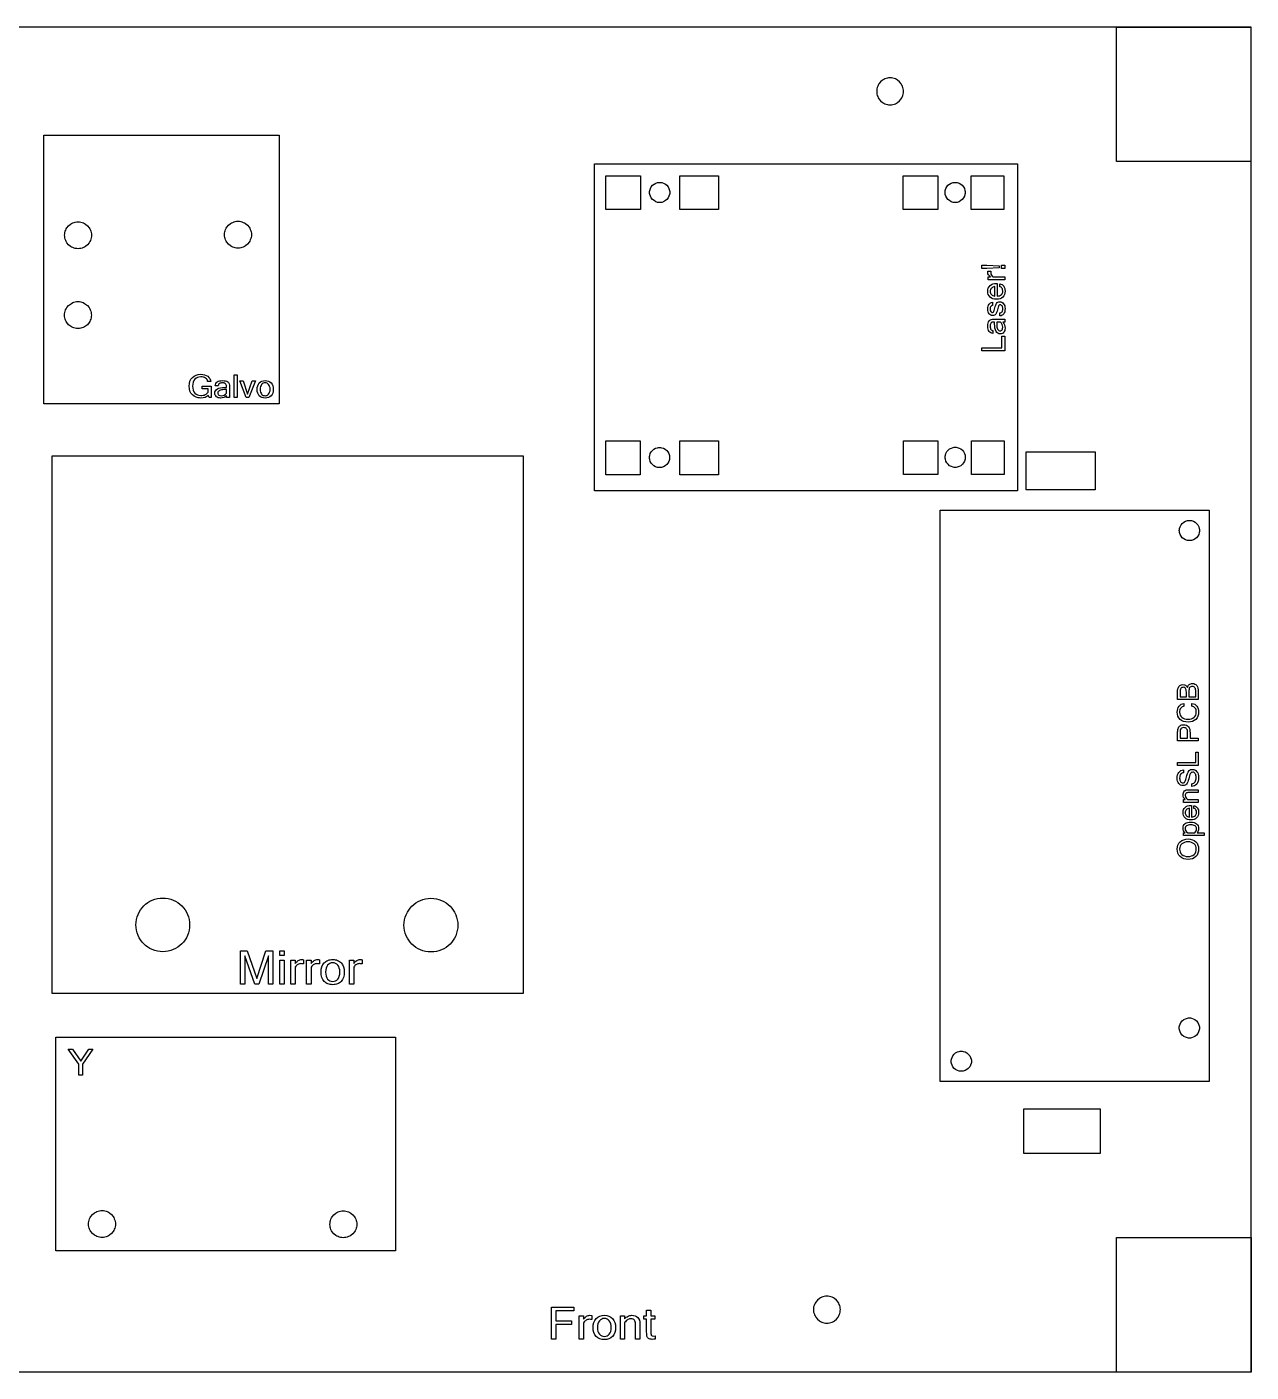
# Model space of a CAD drawing. Extents: x 0 to 290, y 0 to 200.
# Drawn here: x 108 to 290.1, y 0 to 200.1 of the extents above; entities that cross this region are included whole.
import ezdxf

# ---------------------------------------------------------------- set-up
doc = ezdxf.new("R2010")
doc.units = 0
doc.header["$MEASUREMENT"] = 0
doc.layers.add('LAY001', color=7, linetype='CONTINUOUS')
doc.layers.add('LAY002', color=1, linetype='CONTINUOUS')

msp = doc.modelspace()

# ---------------------------------------------------------------- linework, layer by layer
at = {"layer": 'LAY001', "color": 7}
for points in [[(0, 0), (0, 200.125), (290.075, 200.125), (290.075, 0)], [(270.075, 180.1), (270.075, 200.1), (290.075, 200.1), (290.075, 180.1)], [(238.425, 190.525), (238.4, 190.725), (238.375, 190.925), (238.325, 191.125), (238.25, 191.3), (238.175, 191.475), (238.075, 191.65), (237.825, 191.95), (237.525, 192.2), (237.375, 192.3), (237.2, 192.375), (237, 192.45), (236.825, 192.5), (236.625, 192.525), (236.425, 192.525), (236.2, 192.525), (236.025, 192.5), (235.825, 192.45), (235.65, 192.375), (235.475, 192.3), (235.3, 192.2), (235, 191.95), (234.75, 191.65), (234.65, 191.475), (234.575, 191.3), (234.5, 191.125), (234.45, 190.925), (234.425, 190.725), (234.425, 190.525), (234.425, 190.325), (234.45, 190.125), (234.5, 189.925), (234.575, 189.75), (234.65, 189.575), (234.75, 189.425), (235, 189.125), (235.3, 188.875), (235.475, 188.775), (235.65, 188.7), (235.825, 188.625), (236.025, 188.575), (236.2, 188.55), (236.425, 188.525), (236.625, 188.55), (236.825, 188.575), (237, 188.625), (237.2, 188.7), (237.375, 188.775), (237.525, 188.875), (237.825, 189.125), (238.075, 189.425), (238.175, 189.575), (238.25, 189.75), (238.325, 189.925), (238.375, 190.125), (238.4, 190.325)], [(199.275, 177.975), (199.275, 172.95), (194.15, 172.95), (194.15, 177.975)], [(203.65, 175.5), (203.65, 175.35), (203.625, 175.2), (203.525, 174.925), (203.4, 174.675), (203.225, 174.45), (203, 174.275), (202.725, 174.125), (202.45, 174.025), (202.3, 174.025), (202.15, 174), (202, 174.025), (201.85, 174.025), (201.575, 174.125), (201.325, 174.275), (201.1, 174.45), (200.9, 174.675), (200.775, 174.925), (200.675, 175.2), (200.65, 175.35), (200.65, 175.5), (200.65, 175.65), (200.675, 175.8), (200.775, 176.1), (200.9, 176.35), (201.1, 176.575), (201.325, 176.75), (201.575, 176.9), (201.85, 176.975), (202, 177), (202.15, 177), (202.3, 177), (202.45, 176.975), (202.725, 176.9), (203, 176.75), (203.225, 176.575), (203.4, 176.35), (203.525, 176.1), (203.625, 175.8), (203.65, 175.65)], [(210.875, 177.975), (210.875, 172.95), (205.125, 172.95), (205.125, 177.975)], [(243.5, 177.975), (243.5, 172.95), (238.375, 172.95), (238.375, 177.975)], [(247.6, 175.5), (247.575, 175.35), (247.55, 175.2), (247.475, 174.925), (247.325, 174.675), (247.15, 174.45), (246.925, 174.275), (246.675, 174.125), (246.4, 174.025), (246.25, 174.025), (246.1, 174), (245.95, 174.025), (245.8, 174.025), (245.5, 174.125), (245.25, 174.275), (245.025, 174.45), (244.85, 174.675), (244.7, 174.925), (244.625, 175.2), (244.6, 175.35), (244.6, 175.5), (244.6, 175.65), (244.625, 175.8), (244.7, 176.1), (244.85, 176.35), (245.025, 176.575), (245.25, 176.75), (245.5, 176.9), (245.8, 176.975), (245.95, 177), (246.1, 177), (246.25, 177), (246.4, 176.975), (246.675, 176.9), (246.925, 176.75), (247.15, 176.575), (247.325, 176.35), (247.475, 176.1), (247.55, 175.8), (247.575, 175.65)], [(253.35, 172.95), (248.475, 172.95), (248.475, 177.975), (253.35, 177.975)], [(117.65, 169.125), (117.65, 168.925), (117.625, 168.725), (117.575, 168.55), (117.5, 168.35), (117.425, 168.175), (117.325, 168.025), (117.075, 167.725), (116.775, 167.475), (116.625, 167.375), (116.45, 167.3), (116.25, 167.225), (116.075, 167.175), (115.875, 167.15), (115.65, 167.125), (115.45, 167.15), (115.25, 167.175), (115.075, 167.225), (114.875, 167.3), (114.7, 167.375), (114.55, 167.475), (114.25, 167.725), (114, 168.025), (113.9, 168.175), (113.825, 168.35), (113.75, 168.55), (113.7, 168.725), (113.675, 168.925), (113.65, 169.125), (113.675, 169.35), (113.7, 169.525), (113.75, 169.725), (113.825, 169.9), (113.9, 170.075), (114, 170.25), (114.25, 170.55), (114.55, 170.8), (114.7, 170.9), (114.875, 170.975), (115.075, 171.05), (115.25, 171.1), (115.45, 171.125), (115.65, 171.125), (115.875, 171.125), (116.075, 171.1), (116.25, 171.05), (116.45, 170.975), (116.625, 170.9), (116.775, 170.8), (117.075, 170.55), (117.325, 170.25), (117.425, 170.075), (117.5, 169.9), (117.575, 169.725), (117.625, 169.525), (117.65, 169.35)], [(139.425, 167.225), (139.225, 167.225), (139.025, 167.25), (138.85, 167.3), (138.65, 167.375), (138.475, 167.45), (138.325, 167.55), (138.025, 167.8), (137.775, 168.1), (137.675, 168.25), (137.6, 168.425), (137.525, 168.625), (137.475, 168.8), (137.45, 169), (137.425, 169.225), (137.45, 169.425), (137.475, 169.625), (137.525, 169.8), (137.6, 170), (137.675, 170.175), (137.775, 170.325), (138.025, 170.625), (138.325, 170.875), (138.475, 170.975), (138.65, 171.05), (138.85, 171.125), (139.025, 171.175), (139.225, 171.2), (139.425, 171.225), (139.65, 171.2), (139.85, 171.175), (140.025, 171.125), (140.225, 171.05), (140.4, 170.975), (140.55, 170.875), (140.85, 170.625), (141.1, 170.325), (141.2, 170.175), (141.275, 170), (141.35, 169.8), (141.4, 169.625), (141.425, 169.425), (141.425, 169.225), (141.425, 169), (141.4, 168.8), (141.35, 168.625), (141.275, 168.425), (141.2, 168.25), (141.1, 168.1), (140.85, 167.8), (140.55, 167.55), (140.4, 167.45), (140.225, 167.375), (140.025, 167.3), (139.85, 167.25), (139.65, 167.225)], [(115.65, 159.25), (115.85, 159.25), (116.05, 159.2), (116.225, 159.15), (116.425, 159.1), (116.6, 159), (116.75, 158.9), (117.05, 158.675), (117.3, 158.375), (117.4, 158.2), (117.475, 158.025), (117.55, 157.85), (117.6, 157.65), (117.625, 157.45), (117.65, 157.25), (117.625, 157.05), (117.6, 156.85), (117.55, 156.65), (117.475, 156.475), (117.4, 156.3), (117.3, 156.125), (117.05, 155.825), (116.75, 155.6), (116.6, 155.5), (116.425, 155.4), (116.225, 155.35), (116.05, 155.3), (115.85, 155.25), (115.65, 155.25), (115.425, 155.25), (115.25, 155.3), (115.05, 155.35), (114.875, 155.4), (114.7, 155.5), (114.525, 155.6), (114.225, 155.825), (113.975, 156.125), (113.875, 156.3), (113.8, 156.475), (113.725, 156.65), (113.675, 156.85), (113.65, 157.05), (113.65, 157.25), (113.65, 157.45), (113.675, 157.65), (113.725, 157.85), (113.8, 158.025), (113.875, 158.2), (113.975, 158.375), (114.225, 158.675), (114.525, 158.9), (114.7, 159), (114.875, 159.1), (115.05, 159.15), (115.25, 159.2), (115.425, 159.25)], [(194.125, 133.5), (194.125, 138.525), (199.25, 138.525), (199.25, 133.5)], [(205.125, 138.525), (210.875, 138.525), (210.875, 133.5), (205.125, 133.5)], [(238.4, 138.55), (243.525, 138.55), (243.525, 133.55), (238.4, 133.55)], [(248.5, 138.55), (253.375, 138.55), (253.375, 133.55), (248.5, 133.55)], [(200.625, 136.075), (200.65, 136.225), (200.675, 136.375), (200.75, 136.65), (200.9, 136.9), (201.075, 137.125), (201.3, 137.3), (201.55, 137.45), (201.825, 137.525), (201.975, 137.55), (202.125, 137.575), (202.275, 137.55), (202.425, 137.525), (202.725, 137.45), (202.975, 137.3), (203.2, 137.125), (203.375, 136.9), (203.525, 136.65), (203.6, 136.375), (203.625, 136.225), (203.625, 136.075), (203.625, 135.9), (203.6, 135.75), (203.525, 135.475), (203.375, 135.225), (203.2, 135), (202.975, 134.825), (202.725, 134.675), (202.425, 134.6), (202.275, 134.575), (202.125, 134.575), (201.975, 134.575), (201.825, 134.6), (201.55, 134.675), (201.3, 134.825), (201.075, 135), (200.9, 135.225), (200.75, 135.475), (200.675, 135.75), (200.65, 135.9)], [(244.6, 136.1), (244.625, 136.25), (244.65, 136.4), (244.725, 136.675), (244.875, 136.95), (245.05, 137.15), (245.275, 137.35), (245.525, 137.475), (245.8, 137.575), (245.95, 137.6), (246.1, 137.6), (246.25, 137.6), (246.4, 137.575), (246.7, 137.475), (246.95, 137.35), (247.175, 137.15), (247.35, 136.95), (247.5, 136.675), (247.575, 136.4), (247.6, 136.25), (247.6, 136.1), (247.6, 135.95), (247.575, 135.8), (247.5, 135.525), (247.35, 135.275), (247.175, 135.05), (246.95, 134.85), (246.7, 134.725), (246.4, 134.625), (246.25, 134.6), (246.1, 134.6), (245.95, 134.6), (245.8, 134.625), (245.525, 134.725), (245.275, 134.85), (245.05, 135.05), (244.875, 135.275), (244.725, 135.525), (244.65, 135.8), (244.625, 135.95)], [(256.675, 131.25), (256.675, 136.925), (266.9, 136.925), (266.9, 131.25)], [(279.425, 125.2), (279.45, 125.35), (279.475, 125.5), (279.55, 125.775), (279.7, 126.025), (279.875, 126.25), (280.1, 126.45), (280.35, 126.575), (280.625, 126.675), (280.775, 126.7), (280.925, 126.7), (281.1, 126.7), (281.25, 126.675), (281.525, 126.575), (281.775, 126.45), (282, 126.25), (282.175, 126.025), (282.325, 125.775), (282.4, 125.5), (282.425, 125.35), (282.425, 125.2), (282.425, 125.05), (282.4, 124.9), (282.325, 124.625), (282.175, 124.35), (282, 124.125), (281.775, 123.95), (281.525, 123.825), (281.25, 123.725), (281.1, 123.7), (280.925, 123.7), (280.775, 123.7), (280.625, 123.725), (280.35, 123.825), (280.1, 123.95), (279.875, 124.125), (279.7, 124.35), (279.55, 124.625), (279.475, 124.9), (279.45, 125.05)], [(128.25, 70.525), (128.675, 70.5), (129.05, 70.45), (129.45, 70.35), (129.8, 70.2), (130.15, 70.05), (130.5, 69.85), (130.8, 69.625), (131.075, 69.35), (131.35, 69.075), (131.575, 68.775), (131.775, 68.425), (131.95, 68.075), (132.075, 67.725), (132.175, 67.325), (132.225, 66.925), (132.25, 66.525), (132.225, 66.125), (132.175, 65.725), (132.075, 65.325), (131.95, 64.975), (131.775, 64.625), (131.575, 64.3), (131.35, 63.975), (131.075, 63.7), (130.8, 63.45), (130.5, 63.2), (130.15, 63), (129.8, 62.85), (129.45, 62.7), (129.05, 62.6), (128.675, 62.55), (128.25, 62.525), (127.85, 62.55), (127.45, 62.6), (127.075, 62.7), (126.7, 62.85), (126.35, 63), (126.025, 63.2), (125.7, 63.45), (125.425, 63.7), (125.175, 63.975), (124.925, 64.3), (124.725, 64.625), (124.575, 64.975), (124.425, 65.325), (124.325, 65.725), (124.275, 66.125), (124.25, 66.525), (124.275, 66.925), (124.325, 67.325), (124.425, 67.725), (124.575, 68.075), (124.725, 68.425), (124.925, 68.775), (125.175, 69.075), (125.425, 69.35), (125.7, 69.625), (126.025, 69.85), (126.35, 70.05), (126.7, 70.2), (127.075, 70.35), (127.45, 70.45), (127.85, 70.5)], [(164.125, 66.5), (164.15, 66.9), (164.225, 67.3), (164.325, 67.675), (164.45, 68.05), (164.625, 68.4), (164.825, 68.725), (165.05, 69.025), (165.3, 69.325), (165.6, 69.575), (165.9, 69.8), (166.225, 70), (166.575, 70.175), (166.95, 70.3), (167.325, 70.4), (167.725, 70.475), (168.125, 70.5), (168.55, 70.475), (168.95, 70.4), (169.325, 70.3), (169.7, 70.175), (170.05, 70), (170.375, 69.8), (170.675, 69.575), (170.975, 69.325), (171.225, 69.025), (171.45, 68.725), (171.65, 68.4), (171.825, 68.05), (171.95, 67.675), (172.05, 67.3), (172.125, 66.9), (172.125, 66.5), (172.125, 66.075), (172.05, 65.675), (171.95, 65.3), (171.825, 64.925), (171.65, 64.575), (171.45, 64.25), (171.225, 63.95), (170.975, 63.65), (170.675, 63.4), (170.375, 63.175), (170.05, 62.975), (169.7, 62.8), (169.325, 62.675), (168.95, 62.575), (168.55, 62.5), (168.125, 62.5), (167.725, 62.5), (167.325, 62.575), (166.95, 62.675), (166.575, 62.8), (166.225, 62.975), (165.9, 63.175), (165.6, 63.4), (165.3, 63.65), (165.05, 63.95), (164.825, 64.25), (164.625, 64.575), (164.45, 64.925), (164.325, 65.3), (164.225, 65.675), (164.15, 66.075)], [(280.925, 52.7), (281.075, 52.7), (281.225, 52.675), (281.5, 52.575), (281.75, 52.45), (281.975, 52.25), (282.175, 52.025), (282.3, 51.775), (282.4, 51.5), (282.425, 51.35), (282.425, 51.2), (282.425, 51.05), (282.4, 50.9), (282.3, 50.625), (282.175, 50.35), (281.975, 50.125), (281.75, 49.95), (281.5, 49.825), (281.225, 49.725), (281.075, 49.7), (280.925, 49.7), (280.775, 49.7), (280.625, 49.725), (280.35, 49.825), (280.075, 49.95), (279.85, 50.125), (279.675, 50.35), (279.55, 50.625), (279.45, 50.9), (279.425, 51.05), (279.425, 51.2), (279.425, 51.35), (279.45, 51.5), (279.55, 51.775), (279.675, 52.025), (279.85, 52.25), (280.075, 52.45), (280.35, 52.575), (280.625, 52.675), (280.775, 52.7)], [(248.5, 46.25), (248.5, 46.075), (248.475, 45.925), (248.375, 45.65), (248.25, 45.4), (248.05, 45.175), (247.825, 45), (247.575, 44.85), (247.3, 44.775), (247.15, 44.75), (247, 44.75), (246.85, 44.75), (246.7, 44.775), (246.425, 44.85), (246.15, 45), (245.925, 45.175), (245.75, 45.4), (245.625, 45.65), (245.525, 45.925), (245.5, 46.075), (245.5, 46.25), (245.5, 46.4), (245.525, 46.55), (245.625, 46.825), (245.75, 47.075), (245.925, 47.3), (246.15, 47.475), (246.425, 47.625), (246.7, 47.7), (246.85, 47.725), (247, 47.725), (247.15, 47.725), (247.3, 47.7), (247.575, 47.625), (247.825, 47.475), (248.05, 47.3), (248.25, 47.075), (248.375, 46.825), (248.475, 46.55), (248.5, 46.4)], [(256.3, 39.15), (267.675, 39.15), (267.675, 32.5), (256.3, 32.5)], [(121.225, 22.025), (121.2, 21.825), (121.175, 21.625), (121.125, 21.425), (121.05, 21.25), (120.975, 21.075), (120.875, 20.9), (120.625, 20.6), (120.325, 20.375), (120.175, 20.275), (120, 20.175), (119.825, 20.125), (119.625, 20.075), (119.425, 20.025), (119.225, 20.025), (119.025, 20.025), (118.825, 20.075), (118.625, 20.125), (118.45, 20.175), (118.275, 20.275), (118.1, 20.375), (117.8, 20.6), (117.55, 20.9), (117.45, 21.075), (117.375, 21.25), (117.3, 21.425), (117.25, 21.625), (117.225, 21.825), (117.225, 22.025), (117.225, 22.225), (117.25, 22.425), (117.3, 22.625), (117.375, 22.8), (117.45, 22.975), (117.55, 23.15), (117.8, 23.45), (118.1, 23.675), (118.275, 23.775), (118.45, 23.875), (118.625, 23.925), (118.825, 23.975), (119.025, 24.025), (119.225, 24.025), (119.425, 24.025), (119.625, 23.975), (119.825, 23.925), (120, 23.875), (120.175, 23.775), (120.325, 23.675), (120.625, 23.45), (120.875, 23.15), (120.975, 22.975), (121.05, 22.8), (121.125, 22.625), (121.175, 22.425), (121.2, 22.225)], [(157.1, 21.975), (157.1, 21.775), (157.075, 21.575), (157.025, 21.4), (156.95, 21.2), (156.85, 21.025), (156.75, 20.875), (156.525, 20.575), (156.225, 20.325), (156.05, 20.225), (155.875, 20.15), (155.7, 20.075), (155.5, 20.025), (155.3, 20), (155.1, 19.975), (154.9, 20), (154.7, 20.025), (154.5, 20.075), (154.325, 20.15), (154.15, 20.225), (153.975, 20.325), (153.7, 20.575), (153.45, 20.875), (153.35, 21.025), (153.25, 21.2), (153.2, 21.4), (153.15, 21.575), (153.125, 21.775), (153.1, 21.975), (153.125, 22.2), (153.15, 22.4), (153.2, 22.575), (153.25, 22.775), (153.35, 22.95), (153.45, 23.1), (153.7, 23.4), (153.975, 23.65), (154.15, 23.75), (154.325, 23.825), (154.5, 23.9), (154.7, 23.95), (154.9, 23.975), (155.1, 23.975), (155.3, 23.975), (155.5, 23.95), (155.7, 23.9), (155.875, 23.825), (156.05, 23.75), (156.225, 23.65), (156.525, 23.4), (156.75, 23.1), (156.85, 22.95), (156.95, 22.775), (157.025, 22.575), (157.075, 22.4), (157.1, 22.2)], [(270.1, 0), (270.1, 20), (290.1, 20), (290.1, 0)], [(227.025, 11.3), (226.8, 11.3), (226.625, 11.25), (226.425, 11.2), (226.25, 11.15), (226.075, 11.05), (225.9, 10.95), (225.6, 10.725), (225.35, 10.425), (225.25, 10.25), (225.175, 10.075), (225.1, 9.9), (225.05, 9.7), (225.025, 9.5), (225.025, 9.3), (225.025, 9.1), (225.05, 8.9), (225.1, 8.7), (225.175, 8.525), (225.25, 8.35), (225.35, 8.175), (225.6, 7.875), (225.9, 7.65), (226.075, 7.55), (226.25, 7.45), (226.425, 7.4), (226.625, 7.35), (226.8, 7.3), (227.025, 7.3), (227.225, 7.3), (227.425, 7.35), (227.6, 7.4), (227.8, 7.45), (227.975, 7.55), (228.125, 7.65), (228.425, 7.875), (228.675, 8.175), (228.775, 8.35), (228.85, 8.525), (228.925, 8.7), (228.975, 8.9), (229, 9.1), (229.025, 9.3), (229, 9.5), (228.975, 9.7), (228.925, 9.9), (228.85, 10.075), (228.775, 10.25), (228.675, 10.425), (228.425, 10.725), (228.125, 10.95), (227.975, 11.05), (227.8, 11.15), (227.6, 11.2), (227.425, 11.25), (227.225, 11.3)]]:
    msp.add_lwpolyline(points, close=True, dxfattribs=at)
at = {"layer": 'LAY002', "color": 1}
for points in [[(110.55, 144.025), (110.55, 184.025), (145.55, 184.025), (145.55, 144.025)], [(192.45, 179.775), (255.35, 179.775), (255.35, 131.1), (192.45, 131.1)], [(252.625, 164.6), (252.625, 164.3), (250.8, 164.2), (250.075, 164.2), (250.075, 164.7), (250.8, 164.7)], [(253.475, 164.2), (253, 164.2), (253, 164.7), (253.475, 164.7)], [(253.475, 162.475), (251, 162.475), (251, 162.925), (251.35, 162.925), (251.175, 163.075), (251.05, 163.225), (250.975, 163.4), (250.95, 163.575), (250.975, 163.8), (251.4, 163.8), (251.375, 163.675), (251.375, 163.525), (251.4, 163.35), (251.475, 163.2), (251.575, 163.05), (251.725, 162.925), (253.475, 162.925)], [(252.225, 159.6), (251.95, 159.625), (251.7, 159.675), (251.475, 159.775), (251.3, 159.925), (251.15, 160.1), (251.025, 160.3), (250.975, 160.525), (250.95, 160.775), (250.975, 161.05), (251.025, 161.275), (251.15, 161.475), (251.275, 161.65), (251.475, 161.8), (251.7, 161.9), (251.95, 161.95), (252.225, 161.975), (252.35, 161.975), (252.35, 160.05), (252.55, 160.1), (252.7, 160.125), (252.85, 160.2), (252.975, 160.3), (253.075, 160.425), (253.125, 160.55), (253.175, 160.675), (253.175, 160.825), (253.15, 161.05), (253.125, 161.15), (253.05, 161.25), (253, 161.35), (252.925, 161.4), (252.825, 161.45), (252.725, 161.45), (252.725, 161.925), (252.9, 161.875), (253.075, 161.8), (253.2, 161.7), (253.325, 161.575), (253.4, 161.4), (253.475, 161.225), (253.5, 161.05), (253.525, 160.825), (253.5, 160.575), (253.425, 160.325), (253.325, 160.125), (253.175, 159.925), (253, 159.775), (252.775, 159.675), (252.525, 159.625)], [(252, 160.075), (252, 161.5), (251.825, 161.45), (251.675, 161.4), (251.575, 161.325), (251.475, 161.25), (251.4, 161.15), (251.325, 161.025), (251.3, 160.925), (251.3, 160.775), (251.3, 160.65), (251.325, 160.525), (251.4, 160.425), (251.475, 160.325), (251.575, 160.225), (251.675, 160.15), (251.825, 160.1)], [(252.725, 157.125), (252.725, 157.575), (252.825, 157.6), (252.925, 157.625), (253, 157.675), (253.075, 157.75), (253.125, 157.825), (253.15, 157.925), (253.175, 158.05), (253.175, 158.2), (253.175, 158.35), (253.15, 158.45), (253.125, 158.55), (253.075, 158.625), (253, 158.7), (252.95, 158.75), (252.875, 158.775), (252.775, 158.775), (252.7, 158.775), (252.65, 158.75), (252.6, 158.7), (252.55, 158.65), (252.525, 158.55), (252.475, 158.425), (252.425, 158.25), (252.375, 158.05), (252.325, 157.85), (252.25, 157.65), (252.2, 157.5), (252.125, 157.4), (252.05, 157.3), (251.95, 157.25), (251.8, 157.2), (251.65, 157.175), (251.5, 157.2), (251.375, 157.25), (251.25, 157.325), (251.15, 157.45), (251.05, 157.575), (251, 157.75), (250.95, 157.925), (250.95, 158.125), (250.95, 158.375), (251, 158.575), (251.05, 158.75), (251.125, 158.875), (251.225, 159), (251.325, 159.075), (251.475, 159.125), (251.625, 159.15), (251.625, 158.7), (251.55, 158.675), (251.475, 158.65), (251.425, 158.6), (251.375, 158.55), (251.35, 158.475), (251.3, 158.4), (251.3, 158.275), (251.3, 158.15), (251.3, 157.95), (251.375, 157.775), (251.425, 157.725), (251.475, 157.675), (251.55, 157.65), (251.625, 157.625), (251.75, 157.675), (251.825, 157.75), (251.85, 157.825), (251.9, 157.95), (251.95, 158.125), (252, 158.325), (252.05, 158.55), (252.125, 158.725), (252.175, 158.875), (252.25, 159), (252.325, 159.1), (252.45, 159.175), (252.575, 159.225), (252.75, 159.225), (252.9, 159.225), (253.05, 159.15), (253.175, 159.075), (253.3, 158.95), (253.4, 158.8), (253.475, 158.625), (253.5, 158.425), (253.525, 158.225), (253.5, 157.975), (253.475, 157.75), (253.4, 157.575), (253.325, 157.425), (253.2, 157.3), (253.075, 157.225), (252.925, 157.15)], [(253.525, 155.3), (253.5, 155.125), (253.475, 154.975), (253.4, 154.825), (253.325, 154.7), (253.225, 154.575), (253.1, 154.5), (252.95, 154.45), (252.825, 154.45), (252.6, 154.475), (252.425, 154.55), (252.3, 154.65), (252.175, 154.825), (252.075, 155.05), (252, 155.3), (251.975, 155.625), (251.95, 155.975), (251.95, 156.2), (251.825, 156.2), (251.725, 156.175), (251.625, 156.175), (251.575, 156.175), (251.45, 156.1), (251.375, 156), (251.325, 155.925), (251.3, 155.825), (251.3, 155.725), (251.3, 155.6), (251.3, 155.45), (251.325, 155.325), (251.35, 155.225), (251.4, 155.125), (251.45, 155.075), (251.525, 155), (251.6, 154.975), (251.7, 154.975), (251.7, 154.525), (251.525, 154.55), (251.375, 154.6), (251.25, 154.7), (251.15, 154.825), (251.05, 154.975), (251, 155.15), (250.95, 155.375), (250.95, 155.6), (250.95, 155.85), (251, 156.05), (251.05, 156.225), (251.125, 156.375), (251.25, 156.5), (251.425, 156.575), (251.625, 156.625), (251.875, 156.65), (253.475, 156.65), (253.475, 156.2), (253.2, 156.2), (253.35, 156), (253.45, 155.8), (253.5, 155.575)], [(252.8, 154.9), (252.875, 154.925), (252.95, 154.95), (253.025, 155), (253.075, 155.05), (253.15, 155.225), (253.175, 155.45), (253.15, 155.65), (253.075, 155.875), (252.975, 156.05), (252.825, 156.2), (252.275, 156.2), (252.275, 155.875), (252.275, 155.65), (252.3, 155.45), (252.35, 155.3), (252.4, 155.15), (252.475, 155.05), (252.575, 154.975), (252.675, 154.925)], [(250.075, 151.925), (250.075, 152.4), (253.05, 152.4), (253.05, 154.1), (253.475, 154.1), (253.475, 151.925)], [(132.65, 147.95), (132.9, 148.175), (133.2, 148.325), (133.525, 148.4), (133.875, 148.45), (134.2, 148.425), (134.475, 148.375), (134.725, 148.275), (134.95, 148.15), (135.125, 147.975), (135.275, 147.8), (135.375, 147.575), (135.425, 147.35), (134.925, 147.35), (134.9, 147.5), (134.85, 147.65), (134.75, 147.775), (134.625, 147.875), (134.475, 147.95), (134.3, 148), (134.1, 148.05), (133.9, 148.05), (133.625, 148.025), (133.4, 147.975), (133.2, 147.85), (133, 147.7), (132.875, 147.5), (132.75, 147.25), (132.7, 146.975), (132.675, 146.675), (132.7, 146.375), (132.75, 146.1), (132.875, 145.85), (133.025, 145.65), (133.2, 145.5), (133.4, 145.375), (133.625, 145.325), (133.9, 145.3), (134.075, 145.3), (134.25, 145.325), (134.4, 145.35), (134.55, 145.425), (134.7, 145.475), (134.825, 145.575), (134.925, 145.675), (135.025, 145.775), (135.025, 146.3), (134.1, 146.3), (134.1, 146.7), (135.475, 146.7), (135.475, 144.975), (135.15, 144.975), (135.025, 145.325), (134.825, 145.15), (134.575, 145), (134.25, 144.925), (133.9, 144.9), (133.725, 144.925), (133.525, 144.925), (133.375, 144.975), (133.2, 145.025), (132.925, 145.175), (132.675, 145.4), (132.45, 145.65), (132.3, 145.95), (132.225, 146.3), (132.2, 146.675), (132.225, 147.05), (132.3, 147.4), (132.45, 147.7)], [(138.85, 144.975), (138.85, 148.375), (139.325, 148.375), (139.325, 144.975)], [(136.85, 144.9), (136.675, 144.925), (136.5, 144.95), (136.35, 145.025), (136.225, 145.1), (136.125, 145.225), (136.05, 145.325), (136, 145.475), (135.975, 145.625), (136, 145.825), (136.075, 146), (136.2, 146.15), (136.375, 146.275), (136.575, 146.375), (136.85, 146.425), (137.15, 146.475), (137.525, 146.5), (137.75, 146.5), (137.725, 146.625), (137.725, 146.725), (137.725, 146.8), (137.7, 146.875), (137.65, 146.975), (137.55, 147.075), (137.475, 147.1), (137.375, 147.125), (137.275, 147.15), (137.125, 147.15), (136.975, 147.15), (136.875, 147.125), (136.75, 147.1), (136.675, 147.05), (136.6, 147), (136.55, 146.925), (136.525, 146.825), (136.5, 146.725), (136.05, 146.725), (136.075, 146.9), (136.15, 147.075), (136.225, 147.2), (136.35, 147.3), (136.5, 147.4), (136.7, 147.45), (136.9, 147.475), (137.15, 147.5), (137.375, 147.475), (137.6, 147.45), (137.775, 147.4), (137.925, 147.3), (138.025, 147.2), (138.125, 147.025), (138.175, 146.825), (138.2, 146.575), (138.2, 144.975), (137.75, 144.975), (137.75, 145.225), (137.55, 145.075), (137.35, 144.975), (137.1, 144.925)], [(136.45, 145.65), (136.45, 145.55), (136.475, 145.475), (136.525, 145.4), (136.6, 145.35), (136.75, 145.275), (136.975, 145.25), (137.2, 145.275), (137.4, 145.35), (137.6, 145.475), (137.75, 145.625), (137.75, 146.175), (137.425, 146.175), (137.2, 146.15), (137, 146.125), (136.825, 146.1), (136.7, 146.025), (136.575, 145.95), (136.5, 145.875), (136.45, 145.775)], [(140.675, 144.975), (139.725, 147.45), (140.2, 147.45), (140.875, 145.5), (141.55, 147.45), (142.05, 147.45), (141.075, 144.975)], [(143.475, 144.9), (143.225, 144.925), (142.975, 145), (142.775, 145.1), (142.6, 145.25), (142.475, 145.425), (142.375, 145.65), (142.3, 145.9), (142.275, 146.2), (142.3, 146.5), (142.375, 146.75), (142.475, 146.975), (142.6, 147.15), (142.775, 147.3), (142.975, 147.4), (143.225, 147.475), (143.475, 147.5), (143.725, 147.475), (143.975, 147.4), (144.175, 147.3), (144.35, 147.15), (144.5, 146.975), (144.6, 146.75), (144.65, 146.5), (144.675, 146.2), (144.65, 145.9), (144.6, 145.65), (144.5, 145.425), (144.35, 145.25), (144.175, 145.1), (143.975, 145), (143.725, 144.925)], [(142.95, 145.5), (143.05, 145.375), (143.175, 145.3), (143.325, 145.275), (143.475, 145.25), (143.625, 145.275), (143.775, 145.3), (143.9, 145.375), (144, 145.5), (144.1, 145.625), (144.15, 145.8), (144.2, 145.975), (144.2, 146.2), (144.2, 146.425), (144.15, 146.625), (144.1, 146.775), (144, 146.925), (143.9, 147.025), (143.775, 147.1), (143.625, 147.15), (143.475, 147.15), (143.325, 147.15), (143.175, 147.1), (143.05, 147.025), (142.95, 146.925), (142.875, 146.775), (142.8, 146.625), (142.75, 146.425), (142.75, 146.2), (142.75, 145.975), (142.8, 145.8), (142.875, 145.625)], [(181.825, 56.325), (111.825, 56.325), (111.825, 136.325), (181.825, 136.325)], [(243.875, 43.25), (243.875, 128.25), (283.875, 128.25), (283.875, 43.25)], [(281.35, 102.425), (281.575, 102.425), (281.75, 102.35), (281.9, 102.275), (282.025, 102.125), (282.125, 101.95), (282.2, 101.75), (282.25, 101.525), (282.25, 101.25), (282.25, 100.05), (279.175, 100.05), (279.175, 101.2), (279.175, 101.425), (279.225, 101.65), (279.3, 101.825), (279.375, 102), (279.5, 102.125), (279.625, 102.2), (279.775, 102.25), (279.95, 102.275), (280.175, 102.25), (280.35, 102.175), (280.5, 102.025), (280.625, 101.825), (280.675, 101.975), (280.725, 102.1), (280.8, 102.2), (280.9, 102.275), (281, 102.35), (281.125, 102.4), (281.225, 102.425)], [(280, 101.875), (279.9, 101.85), (279.8, 101.825), (279.725, 101.775), (279.65, 101.7), (279.6, 101.6), (279.575, 101.475), (279.55, 101.325), (279.55, 101.15), (279.55, 100.475), (280.475, 100.475), (280.475, 101.175), (280.45, 101.35), (280.45, 101.5), (280.4, 101.6), (280.35, 101.7), (280.3, 101.775), (280.225, 101.825), (280.125, 101.85)], [(280.95, 101.825), (280.9, 101.725), (280.875, 101.575), (280.85, 101.4), (280.825, 101.2), (280.825, 100.475), (281.9, 100.475), (281.9, 101.25), (281.875, 101.425), (281.85, 101.575), (281.825, 101.7), (281.75, 101.8), (281.675, 101.9), (281.6, 101.95), (281.475, 101.975), (281.35, 102), (281.225, 102), (281.125, 101.95), (281.025, 101.9)], [(281.275, 99.475), (281.525, 99.425), (281.725, 99.35), (281.9, 99.225), (282.05, 99.075), (282.15, 98.9), (282.25, 98.675), (282.3, 98.45), (282.3, 98.175), (282.275, 97.875), (282.2, 97.575), (282.075, 97.325), (281.875, 97.1), (281.65, 96.925), (281.375, 96.8), (281.075, 96.725), (280.725, 96.7), (280.375, 96.725), (280.05, 96.8), (279.775, 96.925), (279.55, 97.1), (279.375, 97.325), (279.225, 97.575), (279.15, 97.875), (279.125, 98.175), (279.15, 98.425), (279.2, 98.675), (279.275, 98.875), (279.4, 99.075), (279.55, 99.225), (279.7, 99.35), (279.9, 99.425), (280.1, 99.475), (280.1, 99.05), (279.975, 99.025), (279.85, 98.975), (279.75, 98.875), (279.65, 98.775), (279.575, 98.65), (279.525, 98.525), (279.475, 98.35), (279.475, 98.2), (279.5, 97.95), (279.55, 97.75), (279.65, 97.575), (279.8, 97.425), (279.975, 97.3), (280.175, 97.2), (280.425, 97.15), (280.725, 97.15), (281, 97.15), (281.25, 97.2), (281.45, 97.3), (281.65, 97.425), (281.775, 97.575), (281.875, 97.75), (281.95, 97.95), (281.95, 98.175), (281.95, 98.35), (281.925, 98.525), (281.875, 98.65), (281.775, 98.775), (281.7, 98.875), (281.575, 98.975), (281.425, 99.025), (281.275, 99.05)], [(279.25, 95.725), (279.3, 95.85), (279.35, 95.975), (279.45, 96.075), (279.55, 96.15), (279.675, 96.225), (279.8, 96.275), (279.925, 96.3), (280.075, 96.3), (280.3, 96.275), (280.475, 96.225), (280.65, 96.125), (280.775, 96), (280.9, 95.825), (280.975, 95.625), (281, 95.375), (281.025, 95.125), (281.025, 94.325), (282.25, 94.325), (282.25, 93.9), (279.175, 93.9), (279.175, 95.075), (279.175, 95.275), (279.2, 95.425), (279.225, 95.6)], [(280.075, 95.875), (279.9, 95.85), (279.75, 95.775), (279.65, 95.675), (279.575, 95.525), (279.55, 95.45), (279.55, 95.35), (279.55, 95.25), (279.55, 95.1), (279.55, 94.325), (280.65, 94.325), (280.65, 95.125), (280.65, 95.3), (280.625, 95.475), (280.575, 95.6), (280.5, 95.7), (280.425, 95.775), (280.325, 95.825), (280.225, 95.85)], [(281.9, 92.225), (282.25, 92.225), (282.25, 90.25), (279.175, 90.25), (279.175, 90.675), (281.9, 90.675)], [(281.375, 89.65), (281.575, 89.65), (281.75, 89.575), (281.9, 89.475), (282.05, 89.325), (282.175, 89.15), (282.25, 88.95), (282.3, 88.725), (282.3, 88.475), (282.3, 88.175), (282.25, 87.9), (282.15, 87.675), (282.025, 87.475), (281.85, 87.325), (281.675, 87.225), (281.475, 87.15), (281.275, 87.125), (281.275, 87.525), (281.425, 87.575), (281.575, 87.625), (281.675, 87.7), (281.775, 87.825), (281.85, 87.975), (281.9, 88.125), (281.925, 88.275), (281.95, 88.475), (281.925, 88.625), (281.9, 88.775), (281.875, 88.925), (281.8, 89.025), (281.725, 89.125), (281.625, 89.2), (281.525, 89.25), (281.425, 89.25), (281.3, 89.225), (281.2, 89.2), (281.125, 89.125), (281.05, 89.025), (281, 88.9), (280.925, 88.725), (280.875, 88.5), (280.825, 88.25), (280.75, 88), (280.675, 87.8), (280.6, 87.625), (280.5, 87.475), (280.4, 87.375), (280.275, 87.3), (280.125, 87.25), (279.975, 87.25), (279.8, 87.25), (279.625, 87.325), (279.5, 87.425), (279.35, 87.55), (279.25, 87.725), (279.175, 87.9), (279.125, 88.125), (279.125, 88.375), (279.125, 88.625), (279.175, 88.85), (279.25, 89.05), (279.375, 89.225), (279.5, 89.375), (279.65, 89.475), (279.85, 89.55), (280.05, 89.575), (280.05, 89.175), (279.925, 89.15), (279.8, 89.1), (279.7, 89.025), (279.625, 88.95), (279.575, 88.825), (279.525, 88.7), (279.5, 88.55), (279.475, 88.375), (279.5, 88.225), (279.525, 88.075), (279.55, 87.95), (279.625, 87.85), (279.675, 87.75), (279.775, 87.7), (279.85, 87.65), (279.95, 87.65), (280.05, 87.65), (280.125, 87.7), (280.2, 87.725), (280.25, 87.8), (280.3, 87.9), (280.35, 88.025), (280.4, 88.175), (280.425, 88.375), (280.475, 88.575), (280.525, 88.75), (280.575, 88.925), (280.625, 89.05), (280.725, 89.275), (280.9, 89.475), (281, 89.55), (281.1, 89.625), (281.25, 89.65)], [(280.8, 86.625), (282.25, 86.625), (282.25, 86.225), (280.825, 86.225), (280.7, 86.225), (280.575, 86.2), (280.5, 86.175), (280.425, 86.125), (280.375, 86.075), (280.325, 86), (280.3, 85.9), (280.3, 85.8), (280.325, 85.65), (280.4, 85.475), (280.5, 85.325), (280.65, 85.175), (282.25, 85.175), (282.25, 84.75), (280.025, 84.75), (280.025, 85.175), (280.3, 85.175), (280.175, 85.325), (280.05, 85.5), (280, 85.675), (279.975, 85.85), (280, 86.05), (280.025, 86.2), (280.1, 86.325), (280.175, 86.45), (280.3, 86.525), (280.45, 86.6), (280.6, 86.625)], [(280.275, 84), (280.45, 84.15), (280.65, 84.225), (280.875, 84.275), (281.15, 84.3), (281.25, 84.3), (281.25, 82.575), (281.425, 82.6), (281.575, 82.65), (281.7, 82.7), (281.825, 82.8), (281.9, 82.9), (281.95, 83), (282, 83.125), (282, 83.275), (281.975, 83.475), (281.9, 83.65), (281.825, 83.725), (281.775, 83.8), (281.675, 83.825), (281.6, 83.85), (281.6, 84.25), (281.75, 84.225), (281.9, 84.15), (282.025, 84.05), (282.125, 83.95), (282.2, 83.8), (282.275, 83.625), (282.3, 83.45), (282.3, 83.275), (282.3, 83.025), (282.225, 82.825), (282.15, 82.625), (282, 82.45), (281.825, 82.325), (281.625, 82.225), (281.4, 82.175), (281.15, 82.15), (280.875, 82.175), (280.65, 82.225), (280.45, 82.325), (280.275, 82.45), (280.15, 82.6), (280.05, 82.8), (280, 83), (279.975, 83.225), (280, 83.45), (280.05, 83.675), (280.15, 83.85)], [(280.925, 83.875), (280.775, 83.85), (280.65, 83.8), (280.525, 83.725), (280.45, 83.65), (280.375, 83.55), (280.325, 83.45), (280.3, 83.35), (280.275, 83.225), (280.3, 83.1), (280.325, 83), (280.375, 82.9), (280.45, 82.8), (280.525, 82.725), (280.65, 82.65), (280.775, 82.625), (280.925, 82.575)], [(280.275, 81.6), (280.45, 81.7), (280.65, 81.775), (280.875, 81.825), (281.125, 81.825), (281.375, 81.825), (281.625, 81.775), (281.825, 81.675), (282, 81.55), (282.125, 81.4), (282.225, 81.25), (282.3, 81.075), (282.3, 80.85), (282.3, 80.675), (282.25, 80.525), (282.175, 80.375), (282.075, 80.225), (283.125, 80.225), (283.125, 79.825), (280.025, 79.825), (280.025, 80.225), (280.3, 80.225), (280.15, 80.375), (280.05, 80.525), (280, 80.7), (279.975, 80.9), (280, 81.1), (280.05, 81.3), (280.15, 81.45)], [(281.125, 81.425), (280.925, 81.4), (280.75, 81.375), (280.625, 81.325), (280.5, 81.275), (280.4, 81.175), (280.35, 81.1), (280.3, 80.975), (280.275, 80.85), (280.3, 80.675), (280.375, 80.525), (280.5, 80.375), (280.675, 80.225), (281.725, 80.225), (281.85, 80.375), (281.925, 80.525), (281.975, 80.675), (282, 80.825), (281.975, 80.95), (281.95, 81.075), (281.875, 81.175), (281.775, 81.25), (281.65, 81.325), (281.5, 81.375), (281.325, 81.4)], [(280.725, 79.325), (281.05, 79.3), (281.375, 79.2), (281.625, 79.075), (281.875, 78.9), (282.075, 78.675), (282.2, 78.4), (282.275, 78.125), (282.3, 77.8), (282.275, 77.475), (282.2, 77.2), (282.075, 76.925), (281.875, 76.7), (281.625, 76.525), (281.375, 76.375), (281.05, 76.3), (280.725, 76.275), (280.375, 76.3), (280.075, 76.375), (279.8, 76.525), (279.55, 76.7), (279.375, 76.925), (279.225, 77.2), (279.15, 77.475), (279.125, 77.8), (279.15, 78.125), (279.225, 78.4), (279.375, 78.675), (279.55, 78.9), (279.8, 79.075), (280.075, 79.2), (280.375, 79.3)], [(280.725, 78.875), (280.45, 78.875), (280.2, 78.8), (279.975, 78.7), (279.8, 78.575), (279.65, 78.425), (279.55, 78.225), (279.5, 78.025), (279.475, 77.8), (279.5, 77.575), (279.55, 77.375), (279.65, 77.175), (279.8, 77.025), (279.975, 76.875), (280.2, 76.8), (280.45, 76.725), (280.725, 76.725), (281, 76.725), (281.25, 76.8), (281.45, 76.875), (281.625, 77.025), (281.775, 77.175), (281.875, 77.375), (281.95, 77.575), (281.95, 77.8), (281.95, 78.025), (281.875, 78.225), (281.775, 78.425), (281.625, 78.575), (281.45, 78.7), (281.25, 78.8), (281, 78.875)], [(139.825, 62.675), (140.825, 62.675), (142.225, 58.55), (143.6, 62.675), (144.625, 62.675), (144.625, 57.725), (143.975, 57.725), (143.975, 61.925), (142.525, 57.725), (141.925, 57.725), (140.45, 61.925), (140.45, 57.725), (139.825, 57.725)], [(145.675, 62.675), (146.325, 62.675), (146.325, 61.975), (145.675, 61.975)], [(145.675, 61.3), (146.325, 61.3), (146.325, 57.725), (145.675, 57.725)], [(147.3, 61.3), (147.95, 61.3), (147.95, 60.8), (148.05, 60.95), (148.175, 61.05), (148.275, 61.15), (148.4, 61.25), (148.525, 61.3), (148.65, 61.35), (148.775, 61.375), (148.9, 61.375), (149.05, 61.375), (149.2, 61.35), (149.2, 60.725), (149.125, 60.75), (149.025, 60.75), (148.925, 60.75), (148.8, 60.775), (148.675, 60.75), (148.575, 60.725), (148.45, 60.7), (148.35, 60.625), (148.225, 60.575), (148.125, 60.475), (148.05, 60.375), (147.95, 60.25), (147.95, 57.725), (147.3, 57.725)], [(149.65, 61.3), (150.325, 61.3), (150.325, 60.8), (150.425, 60.95), (150.525, 61.05), (150.65, 61.15), (150.775, 61.25), (150.875, 61.3), (151.025, 61.35), (151.15, 61.375), (151.275, 61.375), (151.425, 61.375), (151.575, 61.35), (151.575, 60.725), (151.5, 60.75), (151.4, 60.75), (151.3, 60.75), (151.175, 60.775), (151.05, 60.75), (150.925, 60.725), (150.825, 60.7), (150.7, 60.625), (150.6, 60.575), (150.5, 60.475), (150.4, 60.375), (150.325, 60.25), (150.325, 57.725), (149.65, 57.725)], [(152.275, 60.9), (152.4, 61), (152.525, 61.1), (152.675, 61.2), (152.825, 61.25), (152.975, 61.325), (153.15, 61.35), (153.325, 61.375), (153.525, 61.375), (153.725, 61.375), (153.9, 61.35), (154.075, 61.325), (154.225, 61.25), (154.4, 61.2), (154.525, 61.1), (154.675, 61), (154.8, 60.9), (155, 60.625), (155.15, 60.3), (155.225, 59.925), (155.25, 59.5), (155.225, 59.1), (155.15, 58.725), (155, 58.4), (154.8, 58.125), (154.675, 58), (154.525, 57.9), (154.4, 57.825), (154.225, 57.75), (154.075, 57.7), (153.9, 57.675), (153.725, 57.65), (153.525, 57.625), (153.325, 57.65), (153.15, 57.675), (152.975, 57.7), (152.825, 57.75), (152.675, 57.825), (152.525, 57.9), (152.4, 58), (152.275, 58.125), (152.075, 58.4), (151.925, 58.725), (151.825, 59.1), (151.8, 59.5), (151.825, 59.925), (151.925, 60.3), (152.075, 60.625)], [(152.775, 60.55), (152.65, 60.35), (152.55, 60.1), (152.5, 59.825), (152.475, 59.5), (152.5, 59.2), (152.55, 58.925), (152.65, 58.675), (152.775, 58.475), (152.925, 58.325), (153.1, 58.225), (153.3, 58.15), (153.525, 58.125), (153.75, 58.15), (153.95, 58.225), (154.125, 58.325), (154.3, 58.475), (154.425, 58.675), (154.5, 58.925), (154.575, 59.2), (154.575, 59.5), (154.575, 59.825), (154.5, 60.1), (154.425, 60.35), (154.3, 60.55), (154.125, 60.7), (153.95, 60.8), (153.75, 60.875), (153.525, 60.9), (153.3, 60.875), (153.1, 60.8), (152.925, 60.7)], [(156, 61.3), (156.65, 61.3), (156.65, 60.8), (156.75, 60.95), (156.875, 61.05), (156.975, 61.15), (157.1, 61.25), (157.225, 61.3), (157.35, 61.35), (157.475, 61.375), (157.6, 61.375), (157.75, 61.375), (157.9, 61.35), (157.9, 60.725), (157.825, 60.75), (157.75, 60.75), (157.625, 60.75), (157.5, 60.775), (157.375, 60.75), (157.275, 60.725), (157.15, 60.7), (157.05, 60.625), (156.95, 60.575), (156.825, 60.475), (156.75, 60.375), (156.65, 60.25), (156.65, 57.725), (156, 57.725)], [(112.375, 49.825), (162.875, 49.825), (162.875, 18.05), (112.375, 18.05)], [(116.325, 44.175), (115.775, 44.175), (115.775, 45.825), (114.2, 48.05), (114.85, 48.05), (116.05, 46.275), (117.25, 48.05), (117.875, 48.05), (116.325, 45.825)], [(189.4, 9.125), (186.725, 9.125), (186.725, 7.625), (189.05, 7.625), (189.05, 7.075), (186.725, 7.075), (186.725, 4.9), (186.075, 4.9), (186.075, 9.675), (189.4, 9.675)], [(192.05, 7.8), (191.875, 7.825), (191.65, 7.85), (191.55, 7.825), (191.425, 7.8), (191.325, 7.775), (191.2, 7.725), (191.1, 7.65), (191.025, 7.575), (190.925, 7.475), (190.825, 7.35), (190.825, 4.9), (190.2, 4.9), (190.2, 8.35), (190.825, 8.35), (190.825, 7.875), (190.925, 8), (191.05, 8.125), (191.15, 8.225), (191.275, 8.3), (191.375, 8.35), (191.5, 8.4), (191.625, 8.425), (191.75, 8.45), (192.05, 8.425)], [(195.6, 6.625), (195.575, 6.225), (195.475, 5.875), (195.35, 5.55), (195.15, 5.3), (194.9, 5.1), (194.6, 4.95), (194.3, 4.85), (193.925, 4.825), (193.575, 4.85), (193.25, 4.95), (192.95, 5.1), (192.725, 5.3), (192.525, 5.55), (192.375, 5.875), (192.275, 6.225), (192.25, 6.625), (192.275, 7.05), (192.375, 7.4), (192.525, 7.7), (192.725, 7.975), (192.95, 8.175), (193.25, 8.325), (193.575, 8.4), (193.925, 8.45), (194.3, 8.4), (194.6, 8.325), (194.9, 8.175), (195.15, 7.975), (195.35, 7.7), (195.475, 7.4), (195.575, 7.05)], [(199.2, 7.175), (199.2, 4.9), (198.575, 4.9), (198.575, 7.15), (198.55, 7.325), (198.525, 7.5), (198.475, 7.65), (198.425, 7.75), (198.325, 7.825), (198.2, 7.875), (198.075, 7.925), (197.9, 7.925), (197.775, 7.925), (197.65, 7.9), (197.55, 7.85), (197.425, 7.8), (197.3, 7.725), (197.175, 7.625), (197.05, 7.5), (196.925, 7.375), (196.925, 4.9), (196.3, 4.9), (196.3, 8.35), (196.925, 8.35), (196.925, 7.925), (197.05, 8.05), (197.175, 8.15), (197.3, 8.225), (197.45, 8.3), (197.575, 8.375), (197.7, 8.4), (197.85, 8.425), (198, 8.45), (198.275, 8.425), (198.525, 8.35), (198.725, 8.25), (198.9, 8.125), (199.025, 7.95), (199.125, 7.725), (199.175, 7.475)], [(201.425, 8.35), (201.425, 7.875), (200.85, 7.875), (200.85, 5.875), (200.85, 5.725), (200.875, 5.6), (200.9, 5.5), (200.925, 5.425), (201.05, 5.375), (201.2, 5.35), (201.5, 5.375), (201.5, 4.9), (201.275, 4.875), (201.05, 4.85), (200.875, 4.875), (200.725, 4.9), (200.575, 4.925), (200.475, 5), (200.4, 5.075), (200.325, 5.15), (200.275, 5.25), (200.25, 5.35), (200.225, 5.45), (200.225, 5.6), (200.225, 5.75), (200.2, 5.925), (200.2, 7.875), (199.775, 7.875), (199.775, 8.35), (200.2, 8.35), (200.2, 9.225), (200.85, 9.225), (200.85, 8.35)], [(194.95, 6.625), (194.925, 6.95), (194.875, 7.2), (194.775, 7.45), (194.65, 7.625), (194.5, 7.775), (194.325, 7.875), (194.15, 7.95), (193.925, 7.95), (193.7, 7.95), (193.525, 7.875), (193.35, 7.775), (193.2, 7.625), (193.075, 7.45), (192.975, 7.2), (192.925, 6.95), (192.9, 6.625), (192.925, 6.325), (192.975, 6.05), (193.075, 5.825), (193.2, 5.65), (193.35, 5.5), (193.525, 5.4), (193.7, 5.325), (193.925, 5.3), (194.15, 5.325), (194.325, 5.4), (194.5, 5.5), (194.65, 5.65), (194.775, 5.825), (194.875, 6.05), (194.925, 6.325)]]:
    msp.add_lwpolyline(points, close=True, dxfattribs=at)

doc.saveas('drawing.dxf')
